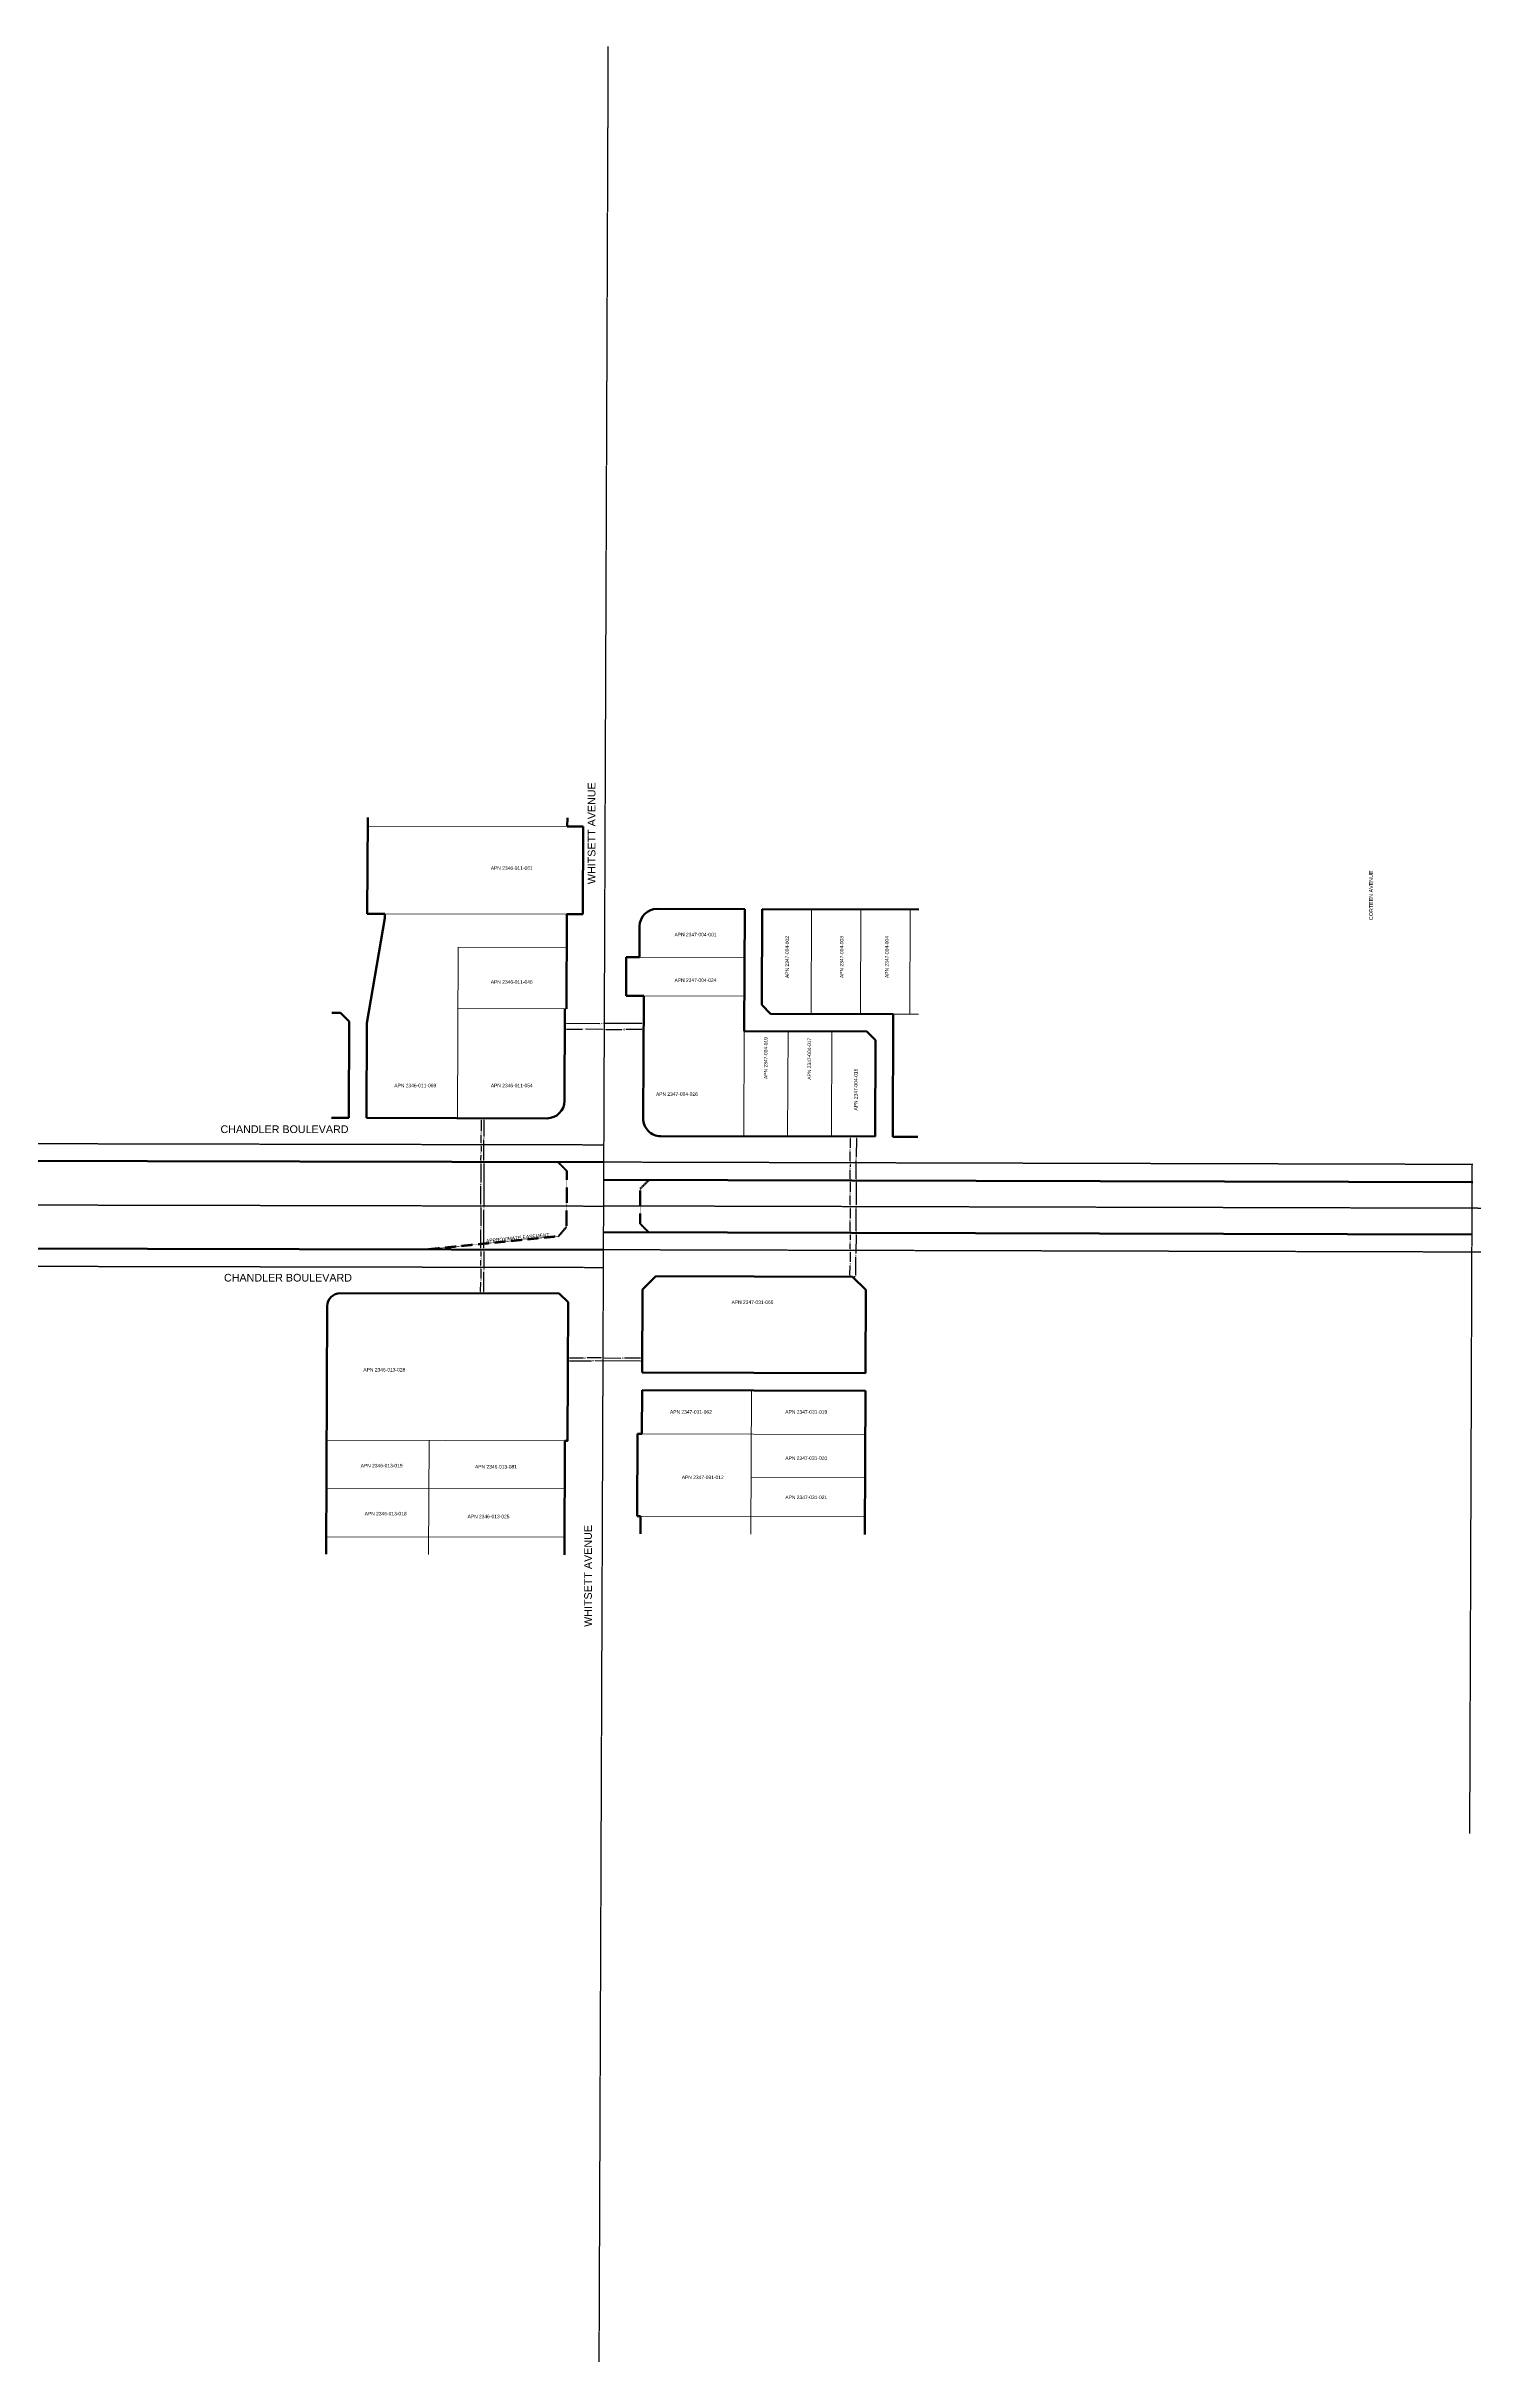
# Model space of a CAD drawing. Header units: feet. Extents: x 6396409 to 6445695, y 1882632 to 1891679.
# Drawn here: x 6438446 to 6440075, y 1882632 to 1885275 of the extents above; entities that cross this region are included whole.
import ezdxf

# ---------------------------------------------------------------- set-up
doc = ezdxf.new("R2010")
doc.units = ezdxf.units.FT
doc.header["$MEASUREMENT"] = 0
doc.linetypes.add('CENTER2', pattern=[1.125, 0.75, -0.125, 0.125, -0.125])
doc.linetypes.add('DASHED2', pattern=[0.375, 0.25, -0.125])
for name, color, linetype, lineweight in [('R-ANNO-LABL', 2, 'Continuous', 30), ('R-PROP-PRCL', 4, 'Continuous', 18), ('R-Row-Authority', 30, 'Continuous', 140), ('R-Row-Ease', 5, 'DASHED2', 50), ('R-Row-Ppanno', 7, 'Continuous', 5), ('R-Row-Scl', 1, 'CENTER2', 25), ('R-Row-Sname', 8, 'Continuous', 0), ('R-Row-Srow', 6, 'Continuous', 50)]:
    doc.layers.add(name, color=color, linetype=linetype, lineweight=lineweight)
doc.styles.add('G1_1 8_0', font='arial.ttf')
doc.styles.add('G4_7 32', font='arial.ttf', dxfattribs={"height": 0.219})
doc.styles.add('NCS1-Anno', font='arial.ttf', dxfattribs={"width": 0.8, "height": 0.09375})
doc.dimstyles.new('Annotative (NCS1)', dxfattribs={"dimscale": 100, "dimtxt": 0.09375, "dimasz": 0.1, "dimexe": 0.1, "dimexo": 0.04, "dimgap": 0.05, "dimtad": 0, "dimdec": 0, "dimzin": 0, "dimdsep": 46, "dimtxsty": 'NCS1-Anno', "dimcen": 0.05, "dimaunit": 1, "dimadec": 3, "dimazin": 0, "dimtfac": 1, "dimtdec": 0, "dimtofl": 0, "dimtmove": 0, "dimatfit": 3, "dimfxl": 0.1, "dimtolj": 1, "dimtzin": 0, "dimarcsym": 0})

# ---------------------------------------------------------------- blocks, each defined once
blk = doc.blocks.new('*D863')
at = {"layer": 'Defpoints', "color": 0, "transparency": 16777216}
for p in [(6439038.3, 1884159.6), (6439038.3, 1884159.6), (6439128.3, 1884159.3)]:
    blk.add_point(p, dxfattribs=at)
at = {"layer": 'R-ANNO-LABL', "color": 0, "lineweight": -2, "transparency": 16777216}
for p, q in [((6439040.3, 1884159.6), (6439078.4, 1884159.5)), ((6439126.3, 1884159.3), (6439082.6, 1884159.5))]:
    blk.add_line(p, q, dxfattribs=at)
at = {"layer": 'R-ANNO-LABL', "color": 0, "transparency": 16777216}
for points in [[(6439040.3, 1884160), (6439040.3, 1884159.3), (6439038.3, 1884159.6)], [(6439126.3, 1884159.6), (6439126.3, 1884159), (6439128.3, 1884159.3)]]:
    blk.add_solid(points, dxfattribs=at)
at = {"layer": 'R-ANNO-LABL', "color": 0, "transparency": 16777216, "insert": (6439080.5, 1884159.5), "char_height": 1.88, "attachment_point": 5, "rotation": 359.7764, "style": 'NCS1-Anno'}
blk.add_mtext('\\A1;90', dxfattribs=at)
blk = doc.blocks.new('*D864')
at = {"layer": 'Defpoints', "color": 0, "transparency": 16777216}
for p in [(6439038.3, 1884152.8), (6439083.3, 1884152.6), (6439083.3, 1884152.6)]:
    blk.add_point(p, dxfattribs=at)
at = {"layer": 'R-ANNO-LABL', "color": 0, "lineweight": -2, "transparency": 16777216}
for p, q in [((6439040.3, 1884152.8), (6439058.7, 1884152.7)), ((6439081.3, 1884152.6), (6439062.9, 1884152.7))]:
    blk.add_line(p, q, dxfattribs=at)
at = {"layer": 'R-ANNO-LABL', "color": 0, "transparency": 16777216}
for points in [[(6439040.3, 1884153.1), (6439040.3, 1884152.5), (6439038.3, 1884152.8)], [(6439081.3, 1884153), (6439081.3, 1884152.3), (6439083.3, 1884152.6)]]:
    blk.add_solid(points, dxfattribs=at)
at = {"layer": 'R-ANNO-LABL', "color": 0, "transparency": 16777216, "insert": (6439060.8, 1884152.7), "char_height": 1.88, "attachment_point": 5, "rotation": 359.7764, "style": 'NCS1-Anno'}
blk.add_mtext('\\A1;45', dxfattribs=at)
blk = doc.blocks.new('*D865')
at = {"layer": 'Defpoints', "color": 0, "transparency": 16777216}
for p in [(6439083.3, 1884152.6), (6439128.3, 1884152.4), (6439128.3, 1884152.4)]:
    blk.add_point(p, dxfattribs=at)
at = {"layer": 'R-ANNO-LABL', "color": 0, "lineweight": -2, "transparency": 16777216}
for p, q in [((6439085.3, 1884152.6), (6439103.7, 1884152.5)), ((6439126.3, 1884152.5), (6439107.9, 1884152.5))]:
    blk.add_line(p, q, dxfattribs=at)
at = {"layer": 'R-ANNO-LABL', "color": 0, "transparency": 16777216}
for points in [[(6439085.3, 1884152.9), (6439085.3, 1884152.3), (6439083.3, 1884152.6)], [(6439126.3, 1884152.8), (6439126.3, 1884152.1), (6439128.3, 1884152.4)]]:
    blk.add_solid(points, dxfattribs=at)
at = {"layer": 'R-ANNO-LABL', "color": 0, "transparency": 16777216, "insert": (6439105.8, 1884152.5), "char_height": 1.88, "attachment_point": 5, "rotation": 359.7764, "style": 'NCS1-Anno'}
blk.add_mtext('\\A1;45', dxfattribs=at)
blk = doc.blocks.new('*D866')
at = {"layer": 'Defpoints', "color": 0, "transparency": 16777216}
for p in [(6439364.4, 1884030.2), (6439364.4, 1884000.2), (6439364.4, 1884000.2)]:
    blk.add_point(p, dxfattribs=at)
at = {"layer": 'R-ANNO-LABL', "color": 0, "lineweight": -2, "transparency": 16777216}
for p, q in [((6439364.4, 1884028.2), (6439364.4, 1884017.3)), ((6439364.4, 1884002.2), (6439364.4, 1884013.2))]:
    blk.add_line(p, q, dxfattribs=at)
at = {"layer": 'R-ANNO-LABL', "color": 0, "transparency": 16777216}
for points in [[(6439364.1, 1884028.2), (6439364.8, 1884028.2), (6439364.4, 1884030.2)], [(6439364, 1884002.2), (6439364.7, 1884002.2), (6439364.4, 1884000.2)]]:
    blk.add_solid(points, dxfattribs=at)
at = {"layer": 'R-ANNO-LABL', "color": 0, "transparency": 16777216, "insert": (6439364.4, 1884015.2), "char_height": 1.88, "attachment_point": 5, "rotation": 89.8532, "style": 'NCS1-Anno'}
blk.add_mtext('\\A1;30', dxfattribs=at)
blk = doc.blocks.new('*D867')
at = {"layer": 'Defpoints', "color": 0, "transparency": 16777216}
for p in [(6439364.3, 1883980.2), (6439364.4, 1884000.2), (6439364.4, 1883980.2)]:
    blk.add_point(p, dxfattribs=at)
at = {"layer": 'R-ANNO-LABL', "color": 0, "lineweight": -2, "transparency": 16777216}
for p, q in [((6439364.4, 1883998.2), (6439364.4, 1883995.9)), ((6439364.4, 1883982.2), (6439364.4, 1883991.8))]:
    blk.add_line(p, q, dxfattribs=at)
at = {"layer": 'R-ANNO-LABL', "color": 0, "transparency": 16777216}
for points in [[(6439364.1, 1883998.2), (6439364.8, 1883998.2), (6439364.5, 1884000.2)], [(6439364.1, 1883982.2), (6439364.7, 1883982.2), (6439364.4, 1883980.2)]]:
    blk.add_solid(points, dxfattribs=at)
at = {"layer": 'R-ANNO-LABL', "color": 0, "transparency": 16777216, "insert": (6439364.4, 1883993.9), "char_height": 1.88, "attachment_point": 5, "rotation": 89.8532, "style": 'NCS1-Anno'}
blk.add_mtext('\\A1;20', dxfattribs=at)
blk = doc.blocks.new('*D868')
at = {"layer": 'Defpoints', "color": 0, "transparency": 16777216}
for p in [(6439364.4, 1883980.2), (6439364.3, 1883950.2), (6439364.3, 1883950.2)]:
    blk.add_point(p, dxfattribs=at)
at = {"layer": 'R-ANNO-LABL', "color": 0, "lineweight": -2, "transparency": 16777216}
for p, q in [((6439364.4, 1883978.2), (6439364.3, 1883967.3)), ((6439364.3, 1883952.2), (6439364.3, 1883963.2))]:
    blk.add_line(p, q, dxfattribs=at)
at = {"layer": 'R-ANNO-LABL', "color": 0, "transparency": 16777216}
for points in [[(6439364, 1883978.2), (6439364.7, 1883978.2), (6439364.4, 1883980.2)], [(6439364, 1883952.2), (6439364.6, 1883952.2), (6439364.3, 1883950.2)]]:
    blk.add_solid(points, dxfattribs=at)
at = {"layer": 'R-ANNO-LABL', "color": 0, "transparency": 16777216, "insert": (6439364.3, 1883965.2), "char_height": 1.88, "attachment_point": 5, "rotation": 89.8532, "style": 'NCS1-Anno'}
blk.add_mtext('\\A1;30', dxfattribs=at)
blk = doc.blocks.new('*D869')
at = {"layer": 'Defpoints', "color": 0, "transparency": 16777216}
for p in [(6439364.3, 1883950.2), (6439364.3, 1883920.2), (6439364.3, 1883920.2)]:
    blk.add_point(p, dxfattribs=at)
at = {"layer": 'R-ANNO-LABL', "color": 0, "lineweight": -2, "transparency": 16777216}
for p, q in [((6439364.3, 1883948.2), (6439364.3, 1883937.3)), ((6439364.3, 1883922.2), (6439364.3, 1883933.2))]:
    blk.add_line(p, q, dxfattribs=at)
at = {"layer": 'R-ANNO-LABL', "color": 0, "transparency": 16777216}
for points in [[(6439364, 1883948.2), (6439364.7, 1883948.2), (6439364.3, 1883950.2)], [(6439363.9, 1883922.2), (6439364.6, 1883922.2), (6439364.3, 1883920.2)]]:
    blk.add_solid(points, dxfattribs=at)
at = {"layer": 'R-ANNO-LABL', "color": 0, "transparency": 16777216, "insert": (6439364.3, 1883935.2), "char_height": 1.88, "attachment_point": 5, "rotation": 89.8532, "style": 'NCS1-Anno'}
blk.add_mtext('\\A1;30', dxfattribs=at)
blk = doc.blocks.new('*D870')
at = {"layer": 'Defpoints', "color": 0, "transparency": 16777216}
for p in [(6439364.2, 1883900.2), (6439364.2, 1883900.2), (6439364.3, 1883920.2)]:
    blk.add_point(p, dxfattribs=at)
at = {"layer": 'R-ANNO-LABL', "color": 0, "lineweight": -2, "transparency": 16777216}
for p, q in [((6439364.3, 1883918.2), (6439364.2, 1883912.3)), ((6439364.2, 1883902.2), (6439364.2, 1883908.2))]:
    blk.add_line(p, q, dxfattribs=at)
at = {"layer": 'R-ANNO-LABL', "color": 0, "transparency": 16777216}
for points in [[(6439363.9, 1883918.2), (6439364.6, 1883918.2), (6439364.3, 1883920.2)], [(6439363.9, 1883902.2), (6439364.5, 1883902.2), (6439364.2, 1883900.2)]]:
    blk.add_solid(points, dxfattribs=at)
at = {"layer": 'R-ANNO-LABL', "color": 0, "transparency": 16777216, "insert": (6439364.2, 1883910.2), "char_height": 1.88, "attachment_point": 5, "rotation": 89.8532, "style": 'NCS1-Anno'}
blk.add_mtext('\\A1;20', dxfattribs=at)
blk = doc.blocks.new('*D871')
at = {"layer": 'Defpoints', "color": 0, "transparency": 16777216}
for p in [(6439364.2, 1883900.2), (6439364, 1883870.2), (6439364.1, 1883870.2)]:
    blk.add_point(p, dxfattribs=at)
at = {"layer": 'R-ANNO-LABL', "color": 0, "lineweight": -2, "transparency": 16777216}
for p, q in [((6439364.1, 1883898.2), (6439364.1, 1883887.3)), ((6439364, 1883872.2), (6439364.1, 1883883.2))]:
    blk.add_line(p, q, dxfattribs=at)
at = {"layer": 'R-ANNO-LABL', "color": 0, "transparency": 16777216}
for points in [[(6439363.8, 1883898.2), (6439364.4, 1883898.2), (6439364.1, 1883900.2)], [(6439363.7, 1883872.2), (6439364.4, 1883872.2), (6439364, 1883870.2)]]:
    blk.add_solid(points, dxfattribs=at)
at = {"layer": 'R-ANNO-LABL', "color": 0, "transparency": 16777216, "insert": (6439364.1, 1883885.2), "char_height": 1.88, "attachment_point": 5, "rotation": 89.8532, "style": 'NCS1-Anno'}
blk.add_mtext('\\A1;30', dxfattribs=at)
blk = doc.blocks.new('*D872')
at = {"layer": 'Defpoints', "color": 0, "transparency": 16777216}
for p in [(6438942.8, 1884051.2), (6438942.7, 1884021.2), (6438942.7, 1884021.2)]:
    blk.add_point(p, dxfattribs=at)
at = {"layer": 'R-ANNO-LABL', "color": 0, "lineweight": -2, "transparency": 16777216}
for p, q in [((6438942.8, 1884049.2), (6438942.8, 1884036.5)), ((6438942.8, 1884023.2), (6438942.8, 1884032.3))]:
    blk.add_line(p, q, dxfattribs=at)
at = {"layer": 'R-ANNO-LABL', "color": 0, "transparency": 16777216}
for points in [[(6438942.5, 1884049.2), (6438943.1, 1884049.2), (6438942.8, 1884051.2)], [(6438942.4, 1884023.2), (6438943.1, 1884023.2), (6438942.7, 1884021.2)]]:
    blk.add_solid(points, dxfattribs=at)
at = {"layer": 'R-ANNO-LABL', "color": 0, "transparency": 16777216, "insert": (6438942.8, 1884034.4), "char_height": 1.88, "attachment_point": 5, "rotation": 89.8811, "style": 'NCS1-Anno'}
blk.add_mtext('\\A1;30', dxfattribs=at)
blk = doc.blocks.new('*D873')
at = {"layer": 'Defpoints', "color": 0, "transparency": 16777216}
for p in [(6438942.7, 1884021.2), (6438942.6, 1884001.2), (6438942.7, 1884001.2)]:
    blk.add_point(p, dxfattribs=at)
at = {"layer": 'R-ANNO-LABL', "color": 0, "lineweight": -2, "transparency": 16777216}
for p, q in [((6438942.6, 1884003.2), (6438942.7, 1884009.2)), ((6438942.7, 1884019.2), (6438942.7, 1884013.3))]:
    blk.add_line(p, q, dxfattribs=at)
at = {"layer": 'R-ANNO-LABL', "color": 0, "transparency": 16777216}
for points in [[(6438942.3, 1884019.2), (6438943, 1884019.2), (6438942.7, 1884021.2)], [(6438942.3, 1884003.2), (6438943, 1884003.2), (6438942.6, 1884001.2)]]:
    blk.add_solid(points, dxfattribs=at)
at = {"layer": 'R-ANNO-LABL', "color": 0, "transparency": 16777216, "insert": (6438942.7, 1884011.3), "char_height": 1.88, "attachment_point": 5, "rotation": 89.8811, "style": 'NCS1-Anno'}
blk.add_mtext('\\A1;20', dxfattribs=at)
blk = doc.blocks.new('*D874')
at = {"layer": 'Defpoints', "color": 0, "transparency": 16777216}
for p in [(6438942.6, 1884001.3), (6438942.5, 1883951.3), (6438942.5, 1883951.3)]:
    blk.add_point(p, dxfattribs=at)
at = {"layer": 'R-ANNO-LABL', "color": 0, "lineweight": -2, "transparency": 16777216}
for p, q in [((6438942.6, 1883999.2), (6438942.6, 1883978.3)), ((6438942.5, 1883953.3), (6438942.6, 1883974.2))]:
    blk.add_line(p, q, dxfattribs=at)
at = {"layer": 'R-ANNO-LABL', "color": 0, "transparency": 16777216}
for points in [[(6438942.3, 1883999.2), (6438943, 1883999.2), (6438942.6, 1884001.3)], [(6438942.2, 1883953.3), (6438942.9, 1883953.3), (6438942.5, 1883951.3)]]:
    blk.add_solid(points, dxfattribs=at)
at = {"layer": 'R-ANNO-LABL', "color": 0, "transparency": 16777216, "insert": (6438942.6, 1883976.3), "char_height": 1.88, "attachment_point": 5, "rotation": 89.8811, "style": 'NCS1-Anno'}
blk.add_mtext('\\A1;50', dxfattribs=at)
blk = doc.blocks.new('*D875')
at = {"layer": 'Defpoints', "color": 0, "transparency": 16777216}
for p in [(6438942.5, 1883951.3), (6438942.4, 1883901.3), (6438942.4, 1883901.3)]:
    blk.add_point(p, dxfattribs=at)
at = {"layer": 'R-ANNO-LABL', "color": 0, "lineweight": -2, "transparency": 16777216}
for p, q in [((6438942.4, 1883903.3), (6438942.5, 1883924.2)), ((6438942.5, 1883949.3), (6438942.5, 1883928.3))]:
    blk.add_line(p, q, dxfattribs=at)
at = {"layer": 'R-ANNO-LABL', "color": 0, "transparency": 16777216}
for points in [[(6438942.2, 1883949.3), (6438942.9, 1883949.3), (6438942.5, 1883951.3)], [(6438942.1, 1883903.3), (6438942.8, 1883903.3), (6438942.4, 1883901.3)]]:
    blk.add_solid(points, dxfattribs=at)
at = {"layer": 'R-ANNO-LABL', "color": 0, "transparency": 16777216, "insert": (6438942.5, 1883926.3), "char_height": 1.88, "attachment_point": 5, "rotation": 89.8811, "style": 'NCS1-Anno'}
blk.add_mtext('\\A1;50', dxfattribs=at)
blk = doc.blocks.new('*D876')
at = {"layer": 'Defpoints', "color": 0, "transparency": 16777216}
for p in [(6438942.4, 1883901.3), (6438942.4, 1883881.3), (6438942.4, 1883881.3)]:
    blk.add_point(p, dxfattribs=at)
at = {"layer": 'R-ANNO-LABL', "color": 0, "lineweight": -2, "transparency": 16777216}
for p, q in [((6438942.4, 1883899.3), (6438942.4, 1883893.3)), ((6438942.4, 1883883.3), (6438942.4, 1883889.2))]:
    blk.add_line(p, q, dxfattribs=at)
at = {"layer": 'R-ANNO-LABL', "color": 0, "transparency": 16777216}
for points in [[(6438942.1, 1883899.3), (6438942.8, 1883899.3), (6438942.4, 1883901.3)], [(6438942.1, 1883883.3), (6438942.7, 1883883.3), (6438942.4, 1883881.3)]]:
    blk.add_solid(points, dxfattribs=at)
at = {"layer": 'R-ANNO-LABL', "color": 0, "transparency": 16777216, "insert": (6438942.4, 1883891.3), "char_height": 1.88, "attachment_point": 5, "rotation": 89.8811, "style": 'NCS1-Anno'}
blk.add_mtext('\\A1;20', dxfattribs=at)
blk = doc.blocks.new('*D877')
at = {"layer": 'Defpoints', "color": 0, "transparency": 16777216}
for p in [(6438946.1, 1884051.2), (6438946, 1884001.2), (6438946, 1884001.2)]:
    blk.add_point(p, dxfattribs=at)
at = {"layer": 'R-ANNO-LABL', "color": 0, "lineweight": -2, "transparency": 16777216}
for p, q in [((6438946.1, 1884049.2), (6438946, 1884030.2)), ((6438946, 1884003.2), (6438946, 1884026))]:
    blk.add_line(p, q, dxfattribs=at)
at = {"layer": 'R-ANNO-LABL', "color": 0, "transparency": 16777216}
for points in [[(6438945.8, 1884049.2), (6438946.4, 1884049.2), (6438946.1, 1884051.2)], [(6438945.7, 1884003.2), (6438946.3, 1884003.2), (6438946, 1884001.2)]]:
    blk.add_solid(points, dxfattribs=at)
at = {"layer": 'R-ANNO-LABL', "color": 0, "transparency": 16777216, "insert": (6438946, 1884028.1), "char_height": 1.88, "attachment_point": 5, "rotation": 89.8811, "style": 'NCS1-Anno'}
blk.add_mtext('\\A1;50', dxfattribs=at)
blk = doc.blocks.new('*D878')
at = {"layer": 'Defpoints', "color": 0, "transparency": 16777216}
for p in [(6438946, 1884001.2), (6438945.8, 1883901.3), (6438945.9, 1883901.3)]:
    blk.add_point(p, dxfattribs=at)
at = {"layer": 'R-ANNO-LABL', "color": 0, "lineweight": -2, "transparency": 16777216}
for p, q in [((6438946.1, 1883999.2), (6438946, 1883951.5)), ((6438945.9, 1883903.3), (6438946, 1883946.4))]:
    blk.add_line(p, q, dxfattribs=at)
at = {"layer": 'R-ANNO-LABL', "color": 0, "transparency": 16777216}
for points in [[(6438945.8, 1883999.2), (6438946.5, 1883999.2), (6438946.1, 1884001.2)], [(6438945.6, 1883903.3), (6438946.3, 1883903.3), (6438945.9, 1883901.3)]]:
    blk.add_solid(points, dxfattribs=at)
at = {"layer": 'R-ANNO-LABL', "color": 0, "transparency": 16777216, "insert": (6438946, 1883948.9), "char_height": 1.88, "attachment_point": 5, "rotation": 89.8811, "style": 'NCS1-Anno'}
blk.add_mtext('\\A1;100', dxfattribs=at)
blk = doc.blocks.new('*D879')
at = {"layer": 'Defpoints', "color": 0, "transparency": 16777216}
for p in [(6439371.3, 1884030.2), (6439371.1, 1883980.2), (6439371.1, 1883980.2)]:
    blk.add_point(p, dxfattribs=at)
at = {"layer": 'R-ANNO-LABL', "color": 0, "lineweight": -2, "transparency": 16777216}
for p, q in [((6439371.1, 1883982.2), (6439371.2, 1884003.1)), ((6439371.3, 1884028.2), (6439371.2, 1884007.3))]:
    blk.add_line(p, q, dxfattribs=at)
at = {"layer": 'R-ANNO-LABL', "color": 0, "transparency": 16777216}
for points in [[(6439370.9, 1884028.2), (6439371.6, 1884028.2), (6439371.3, 1884030.2)], [(6439370.8, 1883982.2), (6439371.5, 1883982.2), (6439371.1, 1883980.2)]]:
    blk.add_solid(points, dxfattribs=at)
at = {"layer": 'R-ANNO-LABL', "color": 0, "transparency": 16777216, "insert": (6439371.2, 1884005.2), "char_height": 1.88, "attachment_point": 5, "rotation": 89.8532, "style": 'NCS1-Anno'}
blk.add_mtext('\\A1;50', dxfattribs=at)
blk = doc.blocks.new('*D880')
at = {"layer": 'Defpoints', "color": 0, "transparency": 16777216}
for p in [(6439371.1, 1883980.2), (6439371, 1883920.2), (6439371, 1883920.2)]:
    blk.add_point(p, dxfattribs=at)
at = {"layer": 'R-ANNO-LABL', "color": 0, "lineweight": -2, "transparency": 16777216}
for p, q in [((6439371.1, 1883978.2), (6439371.1, 1883952.3)), ((6439371, 1883922.2), (6439371.1, 1883948.1))]:
    blk.add_line(p, q, dxfattribs=at)
at = {"layer": 'R-ANNO-LABL', "color": 0, "transparency": 16777216}
for points in [[(6439370.8, 1883978.2), (6439371.5, 1883978.2), (6439371.1, 1883980.2)], [(6439370.7, 1883922.2), (6439371.3, 1883922.2), (6439371, 1883920.2)]]:
    blk.add_solid(points, dxfattribs=at)
at = {"layer": 'R-ANNO-LABL', "color": 0, "transparency": 16777216, "insert": (6439371.1, 1883950.2), "char_height": 1.88, "attachment_point": 5, "rotation": 89.8532, "style": 'NCS1-Anno'}
blk.add_mtext('\\A1;60', dxfattribs=at)
blk = doc.blocks.new('*D881')
at = {"layer": 'Defpoints', "color": 0, "transparency": 16777216}
for p in [(6439371, 1883920.2), (6439370.8, 1883870.2), (6439370.9, 1883870.2)]:
    blk.add_point(p, dxfattribs=at)
at = {"layer": 'R-ANNO-LABL', "color": 0, "lineweight": -2, "transparency": 16777216}
for p, q in [((6439370.2, 1883920.2), (6439369, 1883920.2)), ((6439371, 1883918.2), (6439370.9, 1883897.3)), ((6439370.8, 1883872.2), (6439370.9, 1883893.2)), ((6439370.1, 1883870.2), (6439368.8, 1883870.2))]:
    blk.add_line(p, q, dxfattribs=at)
at = {"layer": 'R-ANNO-LABL', "color": 0, "transparency": 16777216}
for points in [[(6439370.6, 1883918.2), (6439371.3, 1883918.2), (6439371, 1883920.2)], [(6439370.5, 1883872.2), (6439371.2, 1883872.2), (6439370.8, 1883870.2)]]:
    blk.add_solid(points, dxfattribs=at)
at = {"layer": 'R-ANNO-LABL', "color": 0, "transparency": 16777216, "insert": (6439370.9, 1883895.2), "char_height": 1.88, "attachment_point": 5, "rotation": 89.8532, "style": 'NCS1-Anno'}
blk.add_mtext('\\A1;50', dxfattribs=at)
blk = doc.blocks.new('*D829')
at = {"layer": 'Defpoints', "color": 0, "transparency": 16777216}
for p in [(6439041.8, 1883774.3), (6439041.8, 1883774.3), (6439126.8, 1883773.9)]:
    blk.add_point(p, dxfattribs=at)
at = {"layer": 'R-ANNO-LABL', "color": 0, "lineweight": -2, "transparency": 16777216}
for p, q in [((6439043.8, 1883774.3), (6439068.8, 1883774.2)), ((6439124.8, 1883774), (6439073, 1883774.2))]:
    blk.add_line(p, q, dxfattribs=at)
at = {"layer": 'R-ANNO-LABL', "color": 0, "transparency": 16777216}
for points in [[(6439043.8, 1883774.6), (6439043.8, 1883774), (6439041.8, 1883774.3)], [(6439124.8, 1883774.3), (6439124.8, 1883773.7), (6439126.8, 1883774)]]:
    blk.add_solid(points, dxfattribs=at)
at = {"layer": 'R-ANNO-LABL', "color": 0, "transparency": 16777216, "insert": (6439070.9, 1883774.2), "char_height": 1.88, "attachment_point": 5, "rotation": 359.7725, "style": 'NCS1-Anno'}
blk.add_mtext('\\A1;85', dxfattribs=at)
blk = doc.blocks.new('*D882')
at = {"layer": 'Defpoints', "color": 0, "transparency": 16777216}
for p in [(6439041.8, 1883776.4), (6439081.8, 1883777.6), (6439081.8, 1883776.2)]:
    blk.add_point(p, dxfattribs=at)
at = {"layer": 'R-ANNO-LABL', "color": 0, "lineweight": -2, "transparency": 16777216}
for p, q in [((6439043.8, 1883777.8), (6439059.7, 1883777.7)), ((6439079.8, 1883777.6), (6439063.9, 1883777.7))]:
    blk.add_line(p, q, dxfattribs=at)
at = {"layer": 'R-ANNO-LABL', "color": 0, "transparency": 16777216}
for points in [[(6439043.8, 1883778.1), (6439043.8, 1883777.4), (6439041.8, 1883777.8)], [(6439079.8, 1883777.9), (6439079.8, 1883777.3), (6439081.8, 1883777.6)]]:
    blk.add_solid(points, dxfattribs=at)
at = {"layer": 'R-ANNO-LABL', "color": 0, "transparency": 16777216, "insert": (6439061.8, 1883777.7), "char_height": 1.88, "attachment_point": 5, "rotation": 359.7725, "style": 'NCS1-Anno'}
blk.add_mtext('\\A1;40', dxfattribs=at)
blk = doc.blocks.new('*D883')
at = {"layer": 'Defpoints', "color": 0, "transparency": 16777216}
for p in [(6439081.8, 1883777.6), (6439126.8, 1883777.4), (6439126.8, 1883777.4)]:
    blk.add_point(p, dxfattribs=at)
at = {"layer": 'R-ANNO-LABL', "color": 0, "lineweight": -2, "transparency": 16777216}
for p, q in [((6439083.8, 1883777.6), (6439102.2, 1883777.5)), ((6439124.8, 1883777.4), (6439106.4, 1883777.5))]:
    blk.add_line(p, q, dxfattribs=at)
at = {"layer": 'R-ANNO-LABL', "color": 0, "transparency": 16777216}
for points in [[(6439083.8, 1883777.9), (6439083.8, 1883777.3), (6439081.8, 1883777.6)], [(6439124.8, 1883777.8), (6439124.8, 1883777.1), (6439126.8, 1883777.4)]]:
    blk.add_solid(points, dxfattribs=at)
at = {"layer": 'R-ANNO-LABL', "color": 0, "transparency": 16777216, "insert": (6439104.3, 1883777.5), "char_height": 1.88, "attachment_point": 5, "rotation": 359.7725, "style": 'NCS1-Anno'}
blk.add_mtext('\\A1;45', dxfattribs=at)
blk = doc.blocks.new('*D884')
at = {"layer": 'Defpoints', "color": 0, "transparency": 16777216}
for p in [(6438942.4, 1883881.3), (6438942.3, 1883851.3), (6438942.3, 1883851.3)]:
    blk.add_point(p, dxfattribs=at)
at = {"layer": 'R-ANNO-LABL', "color": 0, "lineweight": -2, "transparency": 16777216}
for p, q in [((6438942.4, 1883879.3), (6438942.4, 1883868.3)), ((6438942.3, 1883853.3), (6438942.4, 1883864.2))]:
    blk.add_line(p, q, dxfattribs=at)
at = {"layer": 'R-ANNO-LABL', "color": 0, "transparency": 16777216}
for points in [[(6438942.1, 1883879.3), (6438942.7, 1883879.3), (6438942.4, 1883881.3)], [(6438942, 1883853.3), (6438942.7, 1883853.3), (6438942.3, 1883851.3)]]:
    blk.add_solid(points, dxfattribs=at)
at = {"layer": 'R-ANNO-LABL', "color": 0, "transparency": 16777216, "insert": (6438942.4, 1883866.3), "char_height": 1.88, "attachment_point": 5, "rotation": 89.8811, "style": 'NCS1-Anno'}
blk.add_mtext('\\A1;30', dxfattribs=at)
blk = doc.blocks.new('*D885')
at = {"layer": 'Defpoints', "color": 0, "transparency": 16777216}
for p in [(6438945.9, 1883901.3), (6438945.8, 1883851.3), (6438945.8, 1883851.3)]:
    blk.add_point(p, dxfattribs=at)
at = {"layer": 'R-ANNO-LABL', "color": 0, "lineweight": -2, "transparency": 16777216}
for p, q in [((6438945.9, 1883899.3), (6438945.9, 1883879.9)), ((6438945.8, 1883853.3), (6438945.9, 1883875.7))]:
    blk.add_line(p, q, dxfattribs=at)
at = {"layer": 'R-ANNO-LABL', "color": 0, "transparency": 16777216}
for points in [[(6438945.6, 1883899.3), (6438946.3, 1883899.3), (6438945.9, 1883901.3)], [(6438945.5, 1883853.3), (6438946.2, 1883853.3), (6438945.8, 1883851.3)]]:
    blk.add_solid(points, dxfattribs=at)
at = {"layer": 'R-ANNO-LABL', "color": 0, "transparency": 16777216, "insert": (6438945.9, 1883877.8), "char_height": 1.88, "attachment_point": 5, "rotation": 89.8811, "style": 'NCS1-Anno'}
blk.add_mtext('\\A1;50', dxfattribs=at)

msp = doc.modelspace()

# ---------------------------------------------------------------- linework, layer by layer
at = {"layer": 'R-PROP-PRCL'}
for p, q in [((6438813.2, 1884384.6), (6439041, 1884384.1)), ((6438832.8, 1884284.6), (6439040.8, 1884284.1)), ((6439320.1, 1884289.8), (6439319.7, 1884170.4)), ((6439376.4, 1884289.6), (6439376, 1884170.2)), ((6439432.7, 1884289.5), (6439432.3, 1884170.1)), ((6438916.7, 1884246.3), (6438915.9, 1884051.3)), ((6438916.7, 1884246.3), (6439040.7, 1884246)), ((6439123.6, 1884234.9), (6439243.6, 1884234.5)), ((6439128.5, 1884190.8), (6439243.5, 1884190.5)), ((6438916.4, 1884176.3), (6439040.4, 1884176)), ((6439413.4, 1884170.1), (6439442.3, 1884170)), ((6439243.3, 1884150.5), (6439242.8, 1884030.4)), ((6439293.3, 1884150.4), (6439292.8, 1884030.2)), ((6439343.3, 1884150.2), (6439342.8, 1884030)), ((6439251.7, 1883740.5), (6439251, 1883576.6)), ((6439381.4, 1883690.2), (6439126.5, 1883690.9)), ((6438766.5, 1883683.6), (6439038.5, 1883683.1)), ((6438883.5, 1883683.4), (6438882.9, 1883553.4)), ((6439381.2, 1883641.3), (6439251.3, 1883641.6)), ((6438766.2, 1883628.6), (6439038.2, 1883628.1)), ((6439381, 1883596.3), (6439124.8, 1883597)), ((6438766, 1883573.6), (6439038, 1883573.1))]:
    msp.add_line(p, q, dxfattribs=at)
at = {"layer": 'R-Row-Authority'}
for p, q in [((6439082.8, 1884001), (6437820.7, 1884003.6)), ((6440075.1, 1883978.4), (6439082.6, 1883981)), ((6437820.3, 1883903.6), (6439082.3, 1883901)), ((6440073.9, 1883918.4), (6439082.4, 1883921))]:
    msp.add_line(p, q, dxfattribs=at)
at = {"layer": 'R-Row-Ease'}
for p, q in [((6439040.7, 1883991), (6439030.7, 1884001.1)), ((6439134.6, 1883980.8), (6439124.6, 1883970.8)), ((6439040.4, 1883927.3), (6439031.3, 1883916.6)), ((6439124.4, 1883930.9), (6439134.4, 1883920.8)), ((6439031.3, 1883916.6), (6438880.3, 1883901.4))]:
    msp.add_line(p, q, dxfattribs=at)
for points in [[(6439040.7, 1883991.1), (6439040.4, 1883927.3)], [(6439124.6, 1883970.8), (6439124.4, 1883930.9)]]:
    msp.add_lwpolyline(points, dxfattribs=at)
at = {"layer": 'R-Row-Scl'}
for p, q in [((6437820.8, 1884023.6), (6439082.8, 1884021)), ((6440075.2, 1883998.4), (6439082.7, 1884001)), ((6440074.3, 1883998.4), (6440071.5, 1883235)), ((6440074.1, 1883948.4), (6439082.5, 1883951)), ((6441727.6, 1883944.6), (6440074.1, 1883948.4)), ((6440073.9, 1883898.4), (6439082.3, 1883901)), ((6441727.4, 1883894.6), (6440073.9, 1883898.4)), ((6437820.2, 1883883.6), (6439082.2, 1883881))]:
    msp.add_line(p, q, dxfattribs=at)
for points in [[(6439087.7, 1885274.6), (6439082.2, 1883881), (6439077.3, 1882632)], [(6436219.2, 1883957.3), (6437820.5, 1883953.6), (6439082.5, 1883951)]]:
    msp.add_lwpolyline(points, dxfattribs=at)
at = {"layer": 'R-Row-Srow'}
for p, q in [((6438813.3, 1884394.6), (6438812.8, 1884284.6)), ((6439041.3, 1884394.1), (6439041.2, 1884384.1)), ((6439041.2, 1884384.1), (6439059.2, 1884384.1)), ((6439059.2, 1884384.1), (6439058.8, 1884284.1)), ((6438812.3, 1884159.8), (6438832.8, 1884279.4)), ((6438812.8, 1884284.6), (6438832.8, 1884284.6)), ((6438832.8, 1884284.6), (6438832.8, 1884279.4)), ((6439040.8, 1884284.1), (6439040.4, 1884176)), ((6439040.8, 1884284.1), (6439058.8, 1884284.1)), ((6439123.8, 1884270.3), (6439123.6, 1884234.9)), ((6439143.8, 1884290.2), (6439243.8, 1884290)), ((6439243.8, 1884290), (6439243.3, 1884150.5)), ((6439263.8, 1884289.9), (6439263.4, 1884180.5)), ((6439263.8, 1884289.9), (6439442.7, 1884289.5)), ((6439108.6, 1884234.9), (6439108.5, 1884190.9)), ((6439108.6, 1884234.9), (6439123.6, 1884234.9)), ((6439108.5, 1884190.9), (6439128.5, 1884190.8)), ((6439128.5, 1884190.8), (6439127.9, 1884050.9)), ((6438772.4, 1884171.6), (6438782.4, 1884171.6)), ((6438782.4, 1884171.6), (6438792.3, 1884161.6)), ((6439038.4, 1884176.1), (6439038, 1884071)), ((6439273.4, 1884170.5), (6439263.4, 1884180.5)), ((6439273.4, 1884170.5), (6439413.4, 1884170.1)), ((6439413.4, 1884170.1), (6439412.8, 1884030.1)), ((6438792.3, 1884161.6), (6438791.9, 1884051.6)), ((6438812.3, 1884159.8), (6438811.9, 1884051.5)), ((6439243.3, 1884150.5), (6439383.3, 1884150.2)), ((6439393.3, 1884140.2), (6439383.3, 1884150.2)), ((6439393.3, 1884140.2), (6439392.8, 1884030.2)), ((6438771.9, 1884051.6), (6438791.9, 1884051.6)), ((6438811.9, 1884051.5), (6439018, 1884051.1)), ((6439147.9, 1884030.8), (6439392.8, 1884030.2)), ((6439441.7, 1884030), (6439412.8, 1884030.1)), ((6438782.1, 1883851.6), (6439032.1, 1883851.1)), ((6439127.2, 1883855.9), (6439126.8, 1883760.9)), ((6439142.2, 1883870.8), (6439127.2, 1883855.9)), ((6439367.1, 1883870.2), (6439142.2, 1883870.8)), ((6439367.1, 1883870.2), (6439382.1, 1883855.2)), ((6439382.1, 1883855.2), (6439381.7, 1883760.2)), ((6438767.1, 1883836.7), (6438765.9, 1883553.6)), ((6439126.7, 1883740.9), (6439126.5, 1883690.9)), ((6439381.6, 1883740.2), (6439126.7, 1883740.9)), ((6439381.7, 1883760.2), (6439126.8, 1883760.9)), ((6439381.6, 1883740.2), (6439381, 1883576.3)), ((6439121.5, 1883690.9), (6439121.1, 1883597)), ((6439126.5, 1883690.9), (6439121.5, 1883690.9)), ((6439038.5, 1883683.1), (6439037.9, 1883553.1)), ((6439124.8, 1883597), (6439121.1, 1883597)), ((6439124.8, 1883597), (6439124.7, 1883577))]:
    msp.add_line(p, q, dxfattribs=at)
msp.add_lwpolyline([(6439032.1, 1883851.1), (6439042.1, 1883841.1), (6439041.5, 1883683.1), (6439038.5, 1883683.1)], dxfattribs=at)
for centre, radius, start, end in [((6439143.8, 1884270.2), 20, 89.8532, 179.7764), ((6439018, 1884071.1), 20, 269.8811, 359.7764), ((6439147.9, 1884050.8), 20, 179.7764, 269.8532), ((6438782.1, 1883836.6), 15, 89.8811, 179.7725)]:
    msp.add_arc(centre, radius, start, end, dxfattribs=at)

# ---------------------------------------------------------------- texts
at = {"layer": 'R-Row-Ppanno', "char_height": 4, "attachment_point": 8, "line_spacing_factor": 0.8, "style": 'G1_1 8_0'}
for s, insert in [('APN 2346-011-061', (6438977.8, 1884334.7)), ('APN 2347-004-001', (6439187.6, 1884258.8)), ('APN 2346-011-046', (6438977.8, 1884204.7)), ('APN 2347-004-024', (6439187.6, 1884206.7)), ('APN 2346-011-069', (6438867.6, 1884086.5)), ('APN 2346-011-054', (6438977.8, 1884086.5)), ('APN 2347-004-026', (6439166.4, 1884076.7)), ('APN 2347-031-066', (6439252.7, 1883839.2)), ('APN 2346-013-028', (6438832.3, 1883762.1)), ('APN 2347-031-062', (6439182.4, 1883714)), ('APN 2347-031-019', (6439314.1, 1883714)), ('APN 2347-031-020', (6439314.1, 1883661.2)), ('APN 2346-013-019', (6438829.2, 1883652.7)), ('APN 2346-013-081', (6438959.8, 1883651.4)), ('APN 2347-031-012', (6439195.9, 1883639.3)), ('APN 2347-031-021', (6439314.1, 1883616.5)), ('APN 2346-013-018', (6438833.8, 1883597.9)), ('APN 2346-013-025', (6438951.3, 1883594.6))]:
    msp.add_mtext_dynamic_manual_height_columns(s, width=112.16, gutter_width=1, heights=[10.5], dxfattribs=dict(at, insert=insert))
for s, width, gutter_width, heights, insert, rotation in [('APN 2347-004-002', 112.16, 1, [10.5], (6439294.3, 1884235.2), 90), ('APN 2347-004-003', 112.16, 1, [10.5], (6439356.6, 1884235.2), 90), ('APN 2347-004-004', 112.16, 1, [10.5], (6439408.2, 1884235.2), 90), ('APN 2347-004-019', 112.16, 1, [10.5], (6439269.9, 1884119.9), 90), ('APN 2347-004-017', 112.16, 1, [10.5], (6439319.6, 1884119.1), 90), ('APN 2347-004-016', 112.16, 1, [10.5], (6439372.7, 1884083.9), 90), ('APPROXIMATE EASEMENT', 91.512, 9.38, [0], (6438984.9, 1883912.7), 5.5816)]:
    msp.add_mtext_dynamic_manual_height_columns(s, width=width, gutter_width=gutter_width, heights=heights, dxfattribs=dict(at, insert=insert, rotation=rotation))
at = {"layer": 'R-Row-Sname', "attachment_point": 1, "rotation": 90, "style": 'G4_7 32'}
for s, insert, char_height, width in [('WHITSETT AVENUE', (6439064.6, 1884318.4), 8.76, 167.829), ('CORTEEN AVENUE', (6439956.9, 1884277.3), 4.38, 57.691), ('WHITSETT AVENUE', (6439060.5, 1883470.7), 8.76, 167.829)]:
    msp.add_mtext(s, dxfattribs=dict(at, insert=insert, char_height=char_height, width=width))
at = {"layer": 'R-Row-Sname', "char_height": 8.76, "width": 167.829, "attachment_point": 1, "style": 'G4_7 32'}
for insert in [(6438645.2, 1884043.1), (6438649.2, 1883873.6)]:
    msp.add_mtext('CHANDLER BOULEVARD', dxfattribs=dict(at, insert=insert))

# ---------------------------------------------------------------- dimensions: what is measured, and where the dimension line sits
at = {"layer": 'R-ANNO-LABL'}
for base, p1, p2, angle, picture, middle in [((6439038.3, 1884159.6), (6439128.3, 1884159.3), (6439038.3, 1884159.6), 179.7764, '*D863', (6439080.5, 1884159.5)), ((6438942.7, 1884021.2), (6438942.8, 1884051.2), (6438942.7, 1884021.2), 269.8811, '*D872', (6438942.8, 1884034.4)), ((6438946, 1884001.2), (6438946.1, 1884051.2), (6438946, 1884001.2), 269.8811, '*D877', (6438946, 1884028.1)), ((6438945.9, 1883901.3), (6438946, 1884001.2), (6438945.8, 1883901.3), 269.8811, '*D878', (6438946, 1883948.9)), ((6439364.4, 1883980.2), (6439364.4, 1884000.2), (6439364.3, 1883980.2), 269.8532, '*D867', (6439364.4, 1883993.9)), ((6438945.8, 1883851.3), (6438945.9, 1883901.3), (6438945.8, 1883851.3), 269.8811, '*D885', (6438945.9, 1883877.8)), ((6439041.8, 1883774.3), (6439126.8, 1883773.9), (6439041.8, 1883774.3), 179.7725, '*D829', (6439070.9, 1883774.2))]:
    dim = msp.add_linear_dim(base=base, p1=p1, p2=p2, angle=angle, dimstyle='Annotative (NCS1)', override={"dimse1": 1, "dimse2": 1}, dxfattribs=at)
    dim.commit()
    dim.dimension.update_dxf_attribs({"geometry": picture, "text_midpoint": middle, "dimtype": 161})
for p1, p2, distance, override, picture, middle in [((6439038.3, 1884152.8), (6439083.3, 1884152.6), 0, {"dimdec": 0, "dimse1": 1, "dimse2": 1}, '*D864', (6439060.8, 1884152.7)), ((6439083.3, 1884152.6), (6439128.3, 1884152.4), 0, {"dimdec": 0, "dimse1": 1, "dimse2": 1}, '*D865', (6439105.8, 1884152.5)), ((6439364.4, 1884030.2), (6439364.4, 1884000.2), 0, {"dimdec": 0, "dimse1": 1, "dimse2": 1}, '*D866', (6439364.4, 1884015.2)), ((6439371.3, 1884030.2), (6439371.1, 1883980.2), 0, {"dimdec": 0, "dimse1": 1, "dimse2": 1}, '*D879', (6439371.2, 1884005.2)), ((6438942.7, 1884021.2), (6438942.7, 1884001.2), -0.1, {"dimdec": 0, "dimse1": 1, "dimse2": 1}, '*D873', (6438942.7, 1884011.3)), ((6438942.6, 1884001.2), (6438942.5, 1883951.3), 0, {"dimdec": 0, "dimse1": 1, "dimse2": 1}, '*D874', (6438942.6, 1883976.3)), ((6439364.4, 1883980.2), (6439364.3, 1883950.2), 0, {"dimdec": 0, "dimse1": 1, "dimse2": 1}, '*D868', (6439364.3, 1883965.2)), ((6439371.1, 1883980.2), (6439371, 1883920.2), 0, {"dimdec": 0, "dimse1": 1, "dimse2": 1}, '*D880', (6439371.1, 1883950.2)), ((6438942.5, 1883951.3), (6438942.4, 1883901.3), 0, {"dimdec": 0, "dimse1": 1, "dimse2": 1}, '*D875', (6438942.5, 1883926.3)), ((6439364.3, 1883950.2), (6439364.3, 1883920.2), 0, {"dimdec": 0, "dimse1": 1, "dimse2": 1}, '*D869', (6439364.3, 1883935.2)), ((6438942.4, 1883901.3), (6438942.4, 1883881.3), 0, {"dimdec": 0, "dimse1": 1, "dimse2": 1}, '*D876', (6438942.4, 1883891.3)), ((6439364.2, 1883900.2), (6439364.1, 1883870.2), -0.1, {"dimdec": 0, "dimse1": 1, "dimse2": 1}, '*D871', (6439364.1, 1883885.2)), ((6439364.3, 1883920.2), (6439364.2, 1883900.2), 0, {"dimdec": 0, "dimse1": 1, "dimse2": 1}, '*D870', (6439364.2, 1883910.2)), ((6439371, 1883920.2), (6439370.9, 1883870.2), 0, {"dimdec": 0}, '*D881', (6439370.9, 1883895.2)), ((6438942.4, 1883881.3), (6438942.3, 1883851.3), 0, {"dimdec": 0, "dimse1": 1, "dimse2": 1}, '*D884', (6438942.4, 1883866.3)), ((6439041.8, 1883776.4), (6439081.8, 1883776.2), 1.4, {"dimdec": 0, "dimse1": 1, "dimse2": 1}, '*D882', (6439061.8, 1883777.7)), ((6439081.8, 1883777.6), (6439126.8, 1883777.4), 0, {"dimdec": 0, "dimse1": 1, "dimse2": 1}, '*D883', (6439104.3, 1883777.5))]:
    dim = msp.add_aligned_dim(p1=p1, p2=p2, distance=distance, dimstyle='Annotative (NCS1)', override=override, dxfattribs=at)
    dim.commit()
    dim.dimension.update_dxf_attribs({"geometry": picture, "text_midpoint": middle})

doc.saveas('drawing.dxf')
